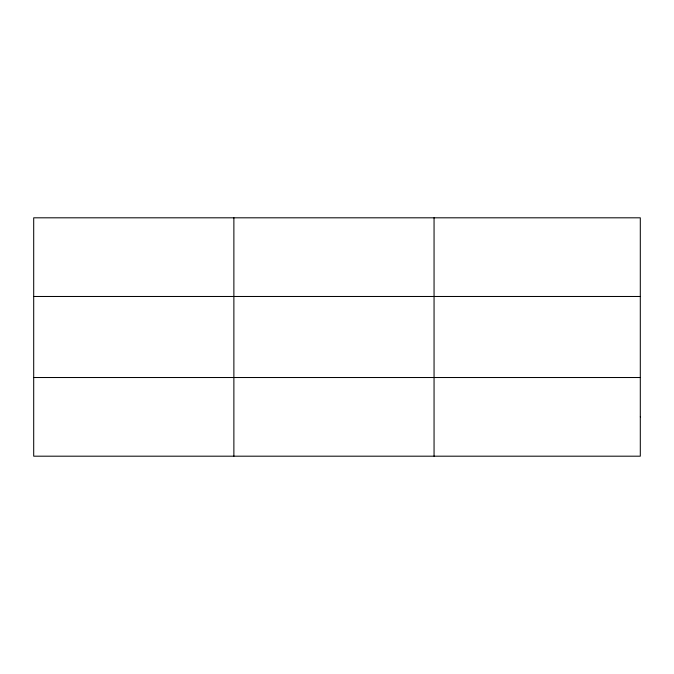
<?xml version="1.0" encoding="UTF-8"?>
<svg xmlns="http://www.w3.org/2000/svg" width="674" height="674" viewBox="0 0 674 674"><rect width="100%" height="100%" fill="white"/><g stroke="black" fill="none" stroke-linecap="round" stroke-linejoin="round"><path stroke-width="1.01" d="M233.878 217.812L233.878 456.188M434.056 217.812L434.056 456.188M33.7 296.476L640.3 296.476M33.7 377.524L640.3 377.524M640.3 416.861L640.3 456.188L33.7 456.188L33.7 217.812L640.3 217.812L640.3 416.861"/></g></svg>
